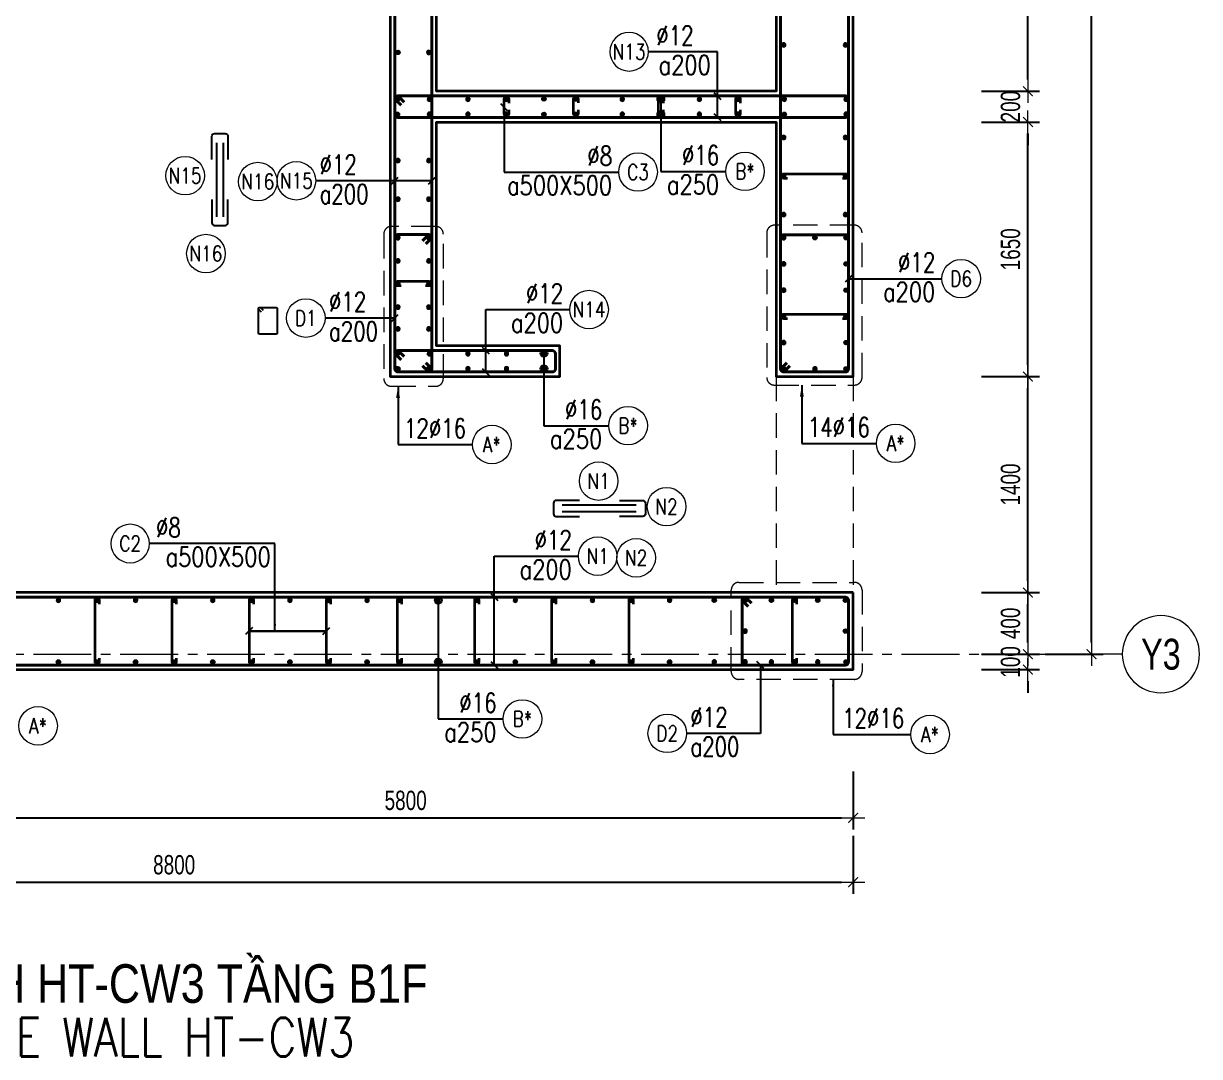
# Model space of a CAD drawing. Header units: millimetres. Extents: x 931337 to 1117500, y 19732 to 157199.
# Drawn here: x 954272 to 961892, y 92429 to 99125 of the extents above; entities that cross this region are included whole.
import ezdxf
from ezdxf.enums import TextEntityAlignment as Align

# ---------------------------------------------------------------- set-up
doc = ezdxf.new("R2010")
doc.units = ezdxf.units.MM
doc.header["$MEASUREMENT"] = 0
for name, pattern in [('HIDDEN', [9.525, 6.35, -3.175]), ('HIDDEN2', [4.7625, 3.175, -1.5875]), ('HT_Dim Grid$0$CENTER2', [1.125, 0.75, -0.125, 0.125, -0.125]), ('HT_Grid$0$CENTER2', [1.125, 0.75, -0.125, 0.125, -0.125])]:
    doc.linetypes.add(name, pattern=pattern)
doc.layers.get('0').update_dxf_attribs({"lineweight": 20})
doc.layers.get('Defpoints').update_dxf_attribs({"color": 151, "lineweight": 9})
doc.layers.add('Hidden', color=9, linetype='HIDDEN')
doc.layers.add('Ligature', color=1, linetype='Continuous')
for name, color, linetype, lineweight in [('HT_Dim Grid$0$NDC_S_AXIS', 5, 'HT_Dim Grid$0$CENTER2', 13), ('HT_Dim Grid$0$NDC_S_SYMBOL', 1, 'Continuous', 15), ('HT_Dim Grid$0$NDC_S_TEXT SYMBOL', 7, 'Continuous', 20), ('HT_Grid$0$NDC_S_AXIS', 5, 'HT_Grid$0$CENTER2', 13), ('KC-LEADER', 153, 'Continuous', 18), ('KC-THEP', 6, 'Continuous', 40), ('NDC_S_ANNO', 7, 'Continuous', 20), ('NDC_S_BEAM', 3, 'HIDDEN2', 20), ('NDC_S_DIM', 1, 'Continuous', 15), ('NDC_S_ENG TITLE', 3, 'Continuous', 20), ('NDC_S_HIDDEN', 8, 'HIDDEN2', 13), ('NDC_S_LEADER', 1, 'Continuous', 15), ('NDC_S_REBAR', 4, 'Continuous', 35), ('NDC_S_STIRRUP', 4, 'Continuous', 40), ('NDC_S_TEXT SYMBOL', 7, 'Continuous', 20), ('NDC_S_VN TEXT', 7, 'Continuous', 20), ('NDC_S_VN TITLE', 6, 'Continuous', 35), ('NDC_S_WALL', 6, 'Continuous', 35)]:
    doc.layers.add(name, color=color, linetype=linetype, lineweight=lineweight)
doc.styles.add('HT_Dim Grid$0$NDC_ANNO', font='', dxfattribs={"width": 0.8})
doc.styles.add('NDC_ANNO', font='', dxfattribs={"width": 0.8})
doc.styles.add('NDC_DIM', font='', dxfattribs={"width": 0.75})
doc.styles.add('NDC_EN TXT', font='romans.shx', dxfattribs={"width": 0.8})
doc.styles.add('NDC_VIE TXT', font='arial.ttf', dxfattribs={"width": 0.8})
doc.styles.get('HT_Dim Grid$0$NDC_ANNO').set_extended_font_data('Dotum')
doc.styles.get('NDC_ANNO').set_extended_font_data('Dotum')
doc.styles.get('NDC_DIM').set_extended_font_data('Dotum')
doc.dimstyles.new('NDC_dim_30', dxfattribs={"dimscale": 30, "dimtxt": 2.5, "dimasz": 1.5, "dimexe": 1.5, "dimexo": 2.5, "dimgap": 1, "dimtad": 1, "dimdec": 0, "dimzin": 0, "dimdsep": 46, "dimtxsty": 'NDC_DIM', "dimblk": 'DIMMARK', "dimcen": 0.09, "dimdle": 1.2, "dimclrd": 1, "dimclre": 1, "dimclrt": 3, "dimadec": 0, "dimazin": 0, "dimtfac": 1, "dimtdec": 0, "dimtix": 1, "dimtofl": 0, "dimtmove": 0, "dimatfit": 3, "dimfxl": 6, "dimfxlon": 1, "dimtolj": 1, "dimtzin": 0, "dimarcsym": 0})
doc.dimstyles.new('NDC_dim_50', dxfattribs={"dimscale": 50, "dimtxt": 2.5, "dimasz": 1.5, "dimexe": 1.5, "dimexo": 2.5, "dimgap": 1, "dimtad": 1, "dimdec": 0, "dimzin": 0, "dimdsep": 46, "dimtxsty": 'NDC_DIM', "dimblk": 'DIMMARK', "dimcen": 0.09, "dimdle": 1.2, "dimclrd": 1, "dimclre": 1, "dimclrt": 3, "dimadec": 0, "dimazin": 0, "dimtfac": 1, "dimtdec": 0, "dimtix": 1, "dimtofl": 0, "dimtmove": 0, "dimatfit": 3, "dimfxl": 6, "dimfxlon": 1, "dimtolj": 1, "dimtzin": 0, "dimarcsym": 0})

# ---------------------------------------------------------------- blocks, each defined once
blk = doc.blocks.new('Drawing name_symbol')
at = {"layer": 'NDC_S_ENG TITLE', "style": 'NDC_EN TXT', "width": 0.8}
blk.add_attdef('SECTDET1', text='', height=5, dxfattribs=at).set_placement((0, 1.01), align=Align.CENTER)
at = {"layer": 'NDC_S_TEXT SYMBOL', "lineweight": 25, "style": 'NDC_ANNO', "width": 0.8}
blk.add_attdef('SSCALE', text='', height=2.5, dxfattribs=at).set_placement((0, -4), align=Align.CENTER)
at = {"layer": 'NDC_S_VN TITLE', "style": 'NDC_VIE TXT', "width": 0.8}
blk.add_attdef('SECTDET2', text='', height=5, dxfattribs=at).set_placement((0, 7.97), align=Align.CENTER)
blk = doc.blocks.new('THEP')
at = {"layer": 'KC-LEADER', "color": 6}
blk.add_circle((0, 0), 14, dxfattribs=at)
at = {"layer": 'KC-THEP'}
for p, q in [((-14, 0), (14, 0)), ((9.9, 9.9), (-9.9, -9.9)), ((-9.9, 9.9), (9.9, -9.9)), ((0, 14), (0, -14))]:
    blk.add_line(p, q, dxfattribs=at)
blk = doc.blocks.new('DIMMARK')
at = {"layer": 'NDC_S_DIM', "color": 1}
blk.add_line((-1.5, 0), (1, 0), dxfattribs=at)
at = {"layer": 'NDC_S_DIM', "color": 2, "const_width": 0.1}
blk.add_lwpolyline([(-0.42, -0.42), (0.42, 0.42)], dxfattribs=at)
blk = doc.blocks.new('*U10')
blk.add_circle((2.5, 0), 2.5)
at = {"layer": 'NDC_S_VN TEXT', "color": 3, "style": 'NDC_EN TXT'}
for tag, width, p in [('DK2', 0.75, (-0.85, 0.85)), ('KC2', 0.8, (-0.85, -2.97))]:
    blk.add_attdef(tag, text='', height=2.5, dxfattribs=dict(at, width=width)).set_placement(p, align=Align.RIGHT)
at = {"layer": 'NDC_S_VN TEXT', "color": 7, "style": 'NDC_EN TXT', "width": 0.8}
blk.add_attdef('SH3', text='', height=2, dxfattribs=at).set_placement((2.5, 0), align=Align.MIDDLE)
blk = doc.blocks.new('*U9')
blk.add_circle((2.5, 0), 2.5)
at = {"layer": 'NDC_S_VN TEXT', "color": 3, "style": 'NDC_EN TXT', "width": 0.75}
blk.add_attdef('DK2', text='', height=2.5, dxfattribs=at).set_placement((-0.85, 0.85), align=Align.RIGHT)
at = {"layer": 'NDC_S_VN TEXT', "color": 7, "style": 'NDC_EN TXT', "width": 0.8}
blk.add_attdef('SH3', text='', height=2, dxfattribs=at).set_placement((2.5, 0), align=Align.MIDDLE)
blk = doc.blocks.new('*U11')
blk.add_circle((-2.5, 0), 2.5)
at = {"layer": 'NDC_S_VN TEXT', "color": 3, "style": 'NDC_EN TXT', "width": 0.75}
for tag, p in [('DK1', (0.5, 0.85)), ('KC1', (0.5, -2.97))]:
    blk.add_attdef(tag, p, '', height=2.5, dxfattribs=at)
at = {"layer": 'NDC_S_VN TEXT', "color": 7, "style": 'NDC_EN TXT', "width": 0.8}
blk.add_attdef('SH2', text='', height=2, dxfattribs=at).set_placement((-2.5, 0), align=Align.MIDDLE)
blk = doc.blocks.new('A$C7BC65A55')
at = {"layer": 'Ligature'}
for p, q in [((-15.2, 372, 0), (-15.2, 38.5, 0)), ((15.2, 372, 0), (15.2, 38.5, 0))]:
    blk.add_line(p, q, dxfattribs=at)
for points in [[(-36.2, 296.5), (-36.2, 400.9, -0.414214), (-24, 413.1), (24, 413.1, -0.414214), (36.2, 400.9), (36.2, 296.5)], [(-36.2, 116.5), (-36.2, 12.2, 0.414214), (-24, 0), (24, 0, 0.414214), (36.2, 12.2), (36.2, 116.5)]]:
    blk.add_lwpolyline(points, format="xyb", dxfattribs=at)
blk = doc.blocks.new('*D1162')
at = {"layer": 'Defpoints', "color": 0, "ltscale": 200, "transparency": 16777216}
for p in [(953848.2, 95857.7), (959648.2, 95857.7), (959648.2, 93975.5)]:
    blk.add_point(p, dxfattribs=at)
at = {"layer": 'NDC_S_DIM', "color": 1, "lineweight": -2, "ltscale": 200, "transparency": 16777216}
for p, q in [((953848.2, 94275.5), (953848.2, 93900.5)), ((959648.2, 94275.5), (959648.2, 93900.5)), ((953923.2, 93975.5), (959573.2, 93975.5))]:
    blk.add_line(p, q, dxfattribs=at)
at = {"layer": 'NDC_S_DIM', "color": 1, "lineweight": -2, "ltscale": 200, "transparency": 16777216, "xscale": 75, "yscale": 75, "zscale": 75, "rotation": 180}
blk.add_blockref('DIMMARK', (953848.2, 93975.5), dxfattribs=at)
at = {"layer": 'NDC_S_DIM', "color": 1, "lineweight": -2, "ltscale": 200, "transparency": 16777216, "xscale": 75, "yscale": 75, "zscale": 75}
blk.add_blockref('DIMMARK', (959648.2, 93975.5), dxfattribs=at)
at = {"layer": 'NDC_S_DIM', "color": 3, "ltscale": 200, "transparency": 16777216, "insert": (956748.2, 94088.1), "char_height": 125, "attachment_point": 5, "style": 'NDC_DIM'}
blk.add_mtext('\\A1;5800', dxfattribs=at)
blk = doc.blocks.new('*D1180')
at = {"layer": 'Defpoints', "color": 0, "ltscale": 200, "transparency": 16777216}
for p in [(959620.4, 95436.6), (960780.5, 95436.6), (959705.6, 95036.6)]:
    blk.add_point(p, dxfattribs=at)
at = {"layer": 'NDC_S_DIM', "color": 1, "lineweight": -2, "ltscale": 200, "transparency": 16777216}
for p, q in [((960480.5, 95436.6), (960855.5, 95436.6)), ((960780.5, 95111.6), (960780.5, 95361.6)), ((960480.5, 95036.6), (960855.5, 95036.6))]:
    blk.add_line(p, q, dxfattribs=at)
at = {"layer": 'NDC_S_DIM', "color": 1, "lineweight": -2, "ltscale": 200, "transparency": 16777216, "xscale": 75, "yscale": 75, "zscale": 75}
for p, rotation in [((960780.5, 95436.6), 90), ((960780.5, 95036.6), 270)]:
    blk.add_blockref('DIMMARK', p, dxfattribs=dict(at, rotation=rotation))
at = {"layer": 'NDC_S_DIM', "color": 3, "ltscale": 200, "transparency": 16777216, "insert": (960667.9, 95236.6), "char_height": 125, "attachment_point": 5, "rotation": 90, "style": 'NDC_DIM'}
blk.add_mtext('\\A1;400', dxfattribs=at)
blk = doc.blocks.new('*D1181')
at = {"layer": 'Defpoints', "color": 0, "ltscale": 200, "transparency": 16777216}
for p in [(959648.2, 96836.6), (960780.5, 96836.6), (959620.4, 95436.6)]:
    blk.add_point(p, dxfattribs=at)
at = {"layer": 'NDC_S_DIM', "color": 1, "lineweight": -2, "ltscale": 200, "transparency": 16777216}
for p, q in [((960480.5, 96836.6), (960855.5, 96836.6)), ((960780.5, 95511.6), (960780.5, 96761.6)), ((960480.5, 95436.6), (960855.5, 95436.6))]:
    blk.add_line(p, q, dxfattribs=at)
at = {"layer": 'NDC_S_DIM', "color": 1, "lineweight": -2, "ltscale": 200, "transparency": 16777216, "xscale": 75, "yscale": 75, "zscale": 75}
for p, rotation in [((960780.5, 96836.6), 90), ((960780.5, 95436.6), 270)]:
    blk.add_blockref('DIMMARK', p, dxfattribs=dict(at, rotation=rotation))
at = {"layer": 'NDC_S_DIM', "color": 3, "ltscale": 200, "transparency": 16777216, "insert": (960667.9, 96136.6), "char_height": 125, "attachment_point": 5, "rotation": 90, "style": 'NDC_DIM'}
blk.add_mtext('\\A1;1400', dxfattribs=at)
blk = doc.blocks.new('*D1182')
at = {"layer": 'Defpoints', "color": 0, "ltscale": 200, "transparency": 16777216}
for p in [(959148.2, 98486.6), (960780.5, 98486.6), (959648.2, 96836.6)]:
    blk.add_point(p, dxfattribs=at)
at = {"layer": 'NDC_S_DIM', "color": 1, "lineweight": -2, "ltscale": 200, "transparency": 16777216}
for p, q in [((960480.5, 98486.6), (960855.5, 98486.6)), ((960780.5, 96911.6), (960780.5, 98411.6)), ((960480.5, 96836.6), (960855.5, 96836.6))]:
    blk.add_line(p, q, dxfattribs=at)
at = {"layer": 'NDC_S_DIM', "color": 1, "lineweight": -2, "ltscale": 200, "transparency": 16777216, "xscale": 75, "yscale": 75, "zscale": 75}
for p, rotation in [((960780.5, 98486.6), 90), ((960780.5, 96836.6), 270)]:
    blk.add_blockref('DIMMARK', p, dxfattribs=dict(at, rotation=rotation))
at = {"layer": 'NDC_S_DIM', "color": 3, "ltscale": 200, "transparency": 16777216, "insert": (960667.9, 97661.6), "char_height": 125, "attachment_point": 5, "rotation": 90, "style": 'NDC_DIM'}
blk.add_mtext('\\A1;1650', dxfattribs=at)
blk = doc.blocks.new('*D1183')
at = {"layer": 'Defpoints', "color": 0, "ltscale": 200, "transparency": 16777216}
for p in [(959148.2, 98686.6), (960780.5, 98686.6), (959148.2, 98486.6)]:
    blk.add_point(p, dxfattribs=at)
at = {"layer": 'NDC_S_DIM', "color": 1, "lineweight": -2, "ltscale": 200, "transparency": 16777216}
for p, q in [((960780.5, 98761.6), (960780.5, 98836.6)), ((960480.5, 98686.6), (960855.5, 98686.6)), ((960480.5, 98486.6), (960855.5, 98486.6)), ((960780.5, 98411.6), (960780.5, 98336.6))]:
    blk.add_line(p, q, dxfattribs=at)
at = {"layer": 'NDC_S_DIM', "color": 1, "lineweight": -2, "ltscale": 200, "transparency": 16777216, "xscale": 75, "yscale": 75, "zscale": 75}
for p, rotation in [((960780.5, 98686.6), 270), ((960780.5, 98486.6), 90)]:
    blk.add_blockref('DIMMARK', p, dxfattribs=dict(at, rotation=rotation))
at = {"layer": 'NDC_S_DIM', "color": 3, "ltscale": 200, "transparency": 16777216, "insert": (960667.9, 98586.6), "char_height": 125, "attachment_point": 5, "rotation": 90, "style": 'NDC_DIM'}
blk.add_mtext('\\A1;200', dxfattribs=at)
blk = doc.blocks.new('*D1184')
at = {"layer": 'Defpoints', "color": 0, "ltscale": 200, "transparency": 16777216}
for p in [(959148.2, 103636.6), (960780.5, 103636.6), (959148.2, 98686.6)]:
    blk.add_point(p, dxfattribs=at)
at = {"layer": 'NDC_S_DIM', "color": 1, "lineweight": -2, "ltscale": 200, "transparency": 16777216}
for p, q in [((960480.5, 103636.6), (960855.5, 103636.6)), ((960780.5, 98761.6), (960780.5, 103561.6)), ((960480.5, 98686.6), (960855.5, 98686.6))]:
    blk.add_line(p, q, dxfattribs=at)
at = {"layer": 'NDC_S_DIM', "color": 1, "lineweight": -2, "ltscale": 200, "transparency": 16777216, "xscale": 75, "yscale": 75, "zscale": 75}
for p, rotation in [((960780.5, 103636.6), 90), ((960780.5, 98686.6), 270)]:
    blk.add_blockref('DIMMARK', p, dxfattribs=dict(at, rotation=rotation))
at = {"layer": 'NDC_S_DIM', "color": 3, "ltscale": 200, "transparency": 16777216, "insert": (960667.9, 101161.6), "char_height": 125, "attachment_point": 5, "rotation": 90, "style": 'NDC_DIM'}
blk.add_mtext('\\A1;4950', dxfattribs=at)
blk = doc.blocks.new('*D1186')
at = {"layer": 'Defpoints', "color": 0, "ltscale": 200, "transparency": 16777216}
for p in [(960441.6, 104036.6), (961192.2, 104036.6), (960441.6, 95036.6)]:
    blk.add_point(p, dxfattribs=at)
at = {"layer": 'NDC_S_DIM', "color": 1, "lineweight": -2, "ltscale": 200, "transparency": 16777216}
for p, q in [((960892.2, 104036.6), (961267.2, 104036.6)), ((961192.2, 95111.6), (961192.2, 103961.6)), ((960892.2, 95036.6), (961267.2, 95036.6))]:
    blk.add_line(p, q, dxfattribs=at)
at = {"layer": 'NDC_S_DIM', "color": 1, "lineweight": -2, "ltscale": 200, "transparency": 16777216, "xscale": 75, "yscale": 75, "zscale": 75}
for p, rotation in [((961192.2, 104036.6), 90), ((961192.2, 95036.6), 270)]:
    blk.add_blockref('DIMMARK', p, dxfattribs=dict(at, rotation=rotation))
at = {"layer": 'NDC_S_DIM', "color": 3, "ltscale": 200, "transparency": 16777216, "insert": (961079.6, 99536.6), "char_height": 125, "attachment_point": 5, "rotation": 90, "style": 'NDC_DIM'}
blk.add_mtext('\\A1;9000', dxfattribs=at)
blk = doc.blocks.new('*U93')
at = {"layer": 'HT_Dim Grid$0$NDC_S_SYMBOL'}
blk.add_line((5, 0), (9, 0), dxfattribs=at)
blk.add_circle((0, 0), 5, dxfattribs=at)
at = {"layer": 'HT_Dim Grid$0$NDC_S_TEXT SYMBOL', "color": 7, "style": 'HT_Dim Grid$0$NDC_ANNO', "width": 0.8}
blk.add_attdef('GRID', text='', height=4, rotation=270, dxfattribs=at).set_placement((0, 0), align=Align.MIDDLE)
blk = doc.blocks.new('*D1188')
at = {"layer": 'Defpoints', "color": 0, "ltscale": 200, "transparency": 16777216}
for p in [(959705.6, 95036.6), (959648.2, 94936.6), (960780.5, 94936.6)]:
    blk.add_point(p, dxfattribs=at)
at = {"layer": 'NDC_S_DIM', "color": 1, "lineweight": -2, "ltscale": 200, "transparency": 16777216}
for p, q in [((960780.5, 95111.6), (960780.5, 95186.6)), ((960480.5, 95036.6), (960855.5, 95036.6)), ((960480.5, 94936.6), (960855.5, 94936.6)), ((960780.5, 94861.6), (960780.5, 94786.6))]:
    blk.add_line(p, q, dxfattribs=at)
at = {"layer": 'NDC_S_DIM', "color": 1, "lineweight": -2, "ltscale": 200, "transparency": 16777216, "xscale": 75, "yscale": 75, "zscale": 75}
for p, rotation in [((960780.5, 95036.6), 270), ((960780.5, 94936.6), 90)]:
    blk.add_blockref('DIMMARK', p, dxfattribs=dict(at, rotation=rotation))
at = {"layer": 'NDC_S_DIM', "color": 3, "ltscale": 200, "transparency": 16777216, "insert": (960667.9, 94986.6), "char_height": 125, "attachment_point": 5, "rotation": 90, "style": 'NDC_DIM'}
blk.add_mtext('\\A1;100', dxfattribs=at)
blk = doc.blocks.new('*D1195')
at = {"layer": 'Defpoints', "color": 0, "ltscale": 200, "transparency": 16777216}
for p in [(959648.2, 95315.4), (950848.2, 94815.9), (959648.2, 93558.3)]:
    blk.add_point(p, dxfattribs=at)
at = {"layer": 'NDC_S_DIM', "color": 1, "lineweight": -2, "ltscale": 200, "transparency": 16777216}
for p, q in [((950848.2, 93858.3), (950848.2, 93483.3)), ((959648.2, 93858.3), (959648.2, 93483.3)), ((950923.2, 93558.3), (959573.2, 93558.3))]:
    blk.add_line(p, q, dxfattribs=at)
at = {"layer": 'NDC_S_DIM', "color": 1, "lineweight": -2, "ltscale": 200, "transparency": 16777216, "xscale": 75, "yscale": 75, "zscale": 75, "rotation": 180}
blk.add_blockref('DIMMARK', (950848.2, 93558.3), dxfattribs=at)
at = {"layer": 'NDC_S_DIM', "color": 1, "lineweight": -2, "ltscale": 200, "transparency": 16777216, "xscale": 75, "yscale": 75, "zscale": 75}
blk.add_blockref('DIMMARK', (959648.2, 93558.3), dxfattribs=at)
at = {"layer": 'NDC_S_DIM', "color": 3, "ltscale": 200, "transparency": 16777216, "insert": (955248.2, 93670.9), "char_height": 125, "attachment_point": 5, "style": 'NDC_DIM'}
blk.add_mtext('\\A1;8800', dxfattribs=at)

msp = doc.modelspace()

# ---------------------------------------------------------------- linework, layer by layer
for centre in [(955319.442, 98138.88), (955790.411, 98100.72), (955453.89, 97633.878), (957998.839, 96158.774), (958438.94, 95993.017), (958242.111, 95661.503)]:
    msp.add_circle(centre, 125)
at = {"layer": 'HT_Grid$0$NDC_S_AXIS', "ltscale": 500}
msp.add_line((945898.793, 95036.563), (961192.168, 95036.563), dxfattribs=at)
at = {"layer": 'Ligature'}
msp.add_lwpolyline([(955813.655, 97254.886), (955797.689, 97270.852, -0.66817864), (955803.463, 97284.79), (955908.091, 97284.79, -0.41421356), (955916.256, 97276.625), (955916.256, 97119.518, -0.41421356), (955908.091, 97111.353), (955803.462, 97111.353, -0.41421356), (955795.298, 97119.518), (955795.298, 97276.625, -0.66817864), (955809.236, 97282.399), (955825.202, 97266.433)], format="xyb", dxfattribs=at)
at = {"layer": 'NDC_S_BEAM', "ltscale": 50}
for p, q in [((959148.169, 96836.563), (959148.169, 95436.563)), ((959648.169, 96836.563), (959648.169, 95436.563))]:
    msp.add_line(p, q, dxfattribs=at)
at = {"layer": 'NDC_S_HIDDEN', "ltscale": 50}
for points in [[(956656.284, 96773.476), (956942.353, 96773.476, 0.41421356), (956992.353, 96823.476), (956992.353, 97759.952, 0.41421356), (956942.353, 97809.952), (956656.284, 97809.952, 0.41421356), (956606.284, 97759.952), (956606.284, 96823.476, 0.41421356)], [(959655.57, 97817.836), (959138.23, 97817.836, 0.41421356), (959088.23, 97767.836), (959088.23, 96831.361, 0.41421356), (959138.23, 96781.361), (959655.57, 96781.361, 0.41421356), (959705.57, 96831.361), (959705.57, 97767.836, 0.41421356)], [(959655.57, 94873.476), (958907.88, 94873.476, -0.41421356), (958857.88, 94923.476), (958857.88, 95452.281, -0.41421356), (958907.88, 95502.281), (959655.57, 95502.281, -0.41421356), (959705.57, 95452.281), (959705.57, 94923.476, -0.41421356)]]:
    msp.add_lwpolyline(points, format="xyb", close=True, dxfattribs=at)
at = {"layer": 'NDC_S_REBAR'}
for points in [[(957416.681, 98565.308), (957416.681, 98540.308, -1), (957386.681, 98540.308), (957386.681, 98634.715, -1), (957416.681, 98634.715), (957416.681, 98609.715)], [(957866.091, 98566.715), (957866.091, 98541.715, -1), (957836.091, 98541.715), (957836.091, 98636.122, -1), (957866.091, 98636.122), (957866.091, 98611.122)], [(958416.681, 98565.308), (958416.681, 98540.308, -1), (958386.681, 98540.308), (958386.681, 98634.715, -1), (958416.681, 98634.715), (958416.681, 98609.715)], [(958916.681, 98565.308), (958916.681, 98540.308, -1), (958886.681, 98540.308), (958886.681, 98634.715, -1), (958916.681, 98634.715), (958916.681, 98609.715)], [(959223.169, 98121.563), (959198.169, 98121.563, -1), (959198.169, 98151.563), (959603.637, 98151.563, -1), (959603.637, 98121.563), (959578.637, 98121.563)], [(956719.706, 97424.664), (956694.706, 97424.664, -1), (956694.706, 97454.664), (956901.73, 97454.664, -1), (956901.73, 97424.664), (956876.73, 97424.664)], [(959223.169, 97211.563), (959198.169, 97211.563, -1), (959198.169, 97241.563), (959603.637, 97241.563, -1), (959603.637, 97211.563), (959578.637, 97211.563)], [(954763.279, 95361.563), (954763.279, 95386.563, 1), (954733.279, 95386.563), (954733.279, 94986.563, 1), (954763.279, 94986.563), (954763.279, 95011.563)], [(955263.279, 95361.563), (955263.279, 95386.563, 1), (955233.279, 95386.563), (955233.279, 94986.563, 1), (955263.279, 94986.563), (955263.279, 95011.563)], [(955763.279, 95361.563), (955763.279, 95386.563, 1), (955733.279, 95386.563), (955733.279, 94986.563, 1), (955763.279, 94986.563), (955763.279, 95011.563)], [(956263.279, 95361.563), (956263.279, 95386.563, 1), (956233.279, 95386.563), (956233.279, 94986.563, 1), (956263.279, 94986.563), (956263.279, 95011.563)], [(956723.832, 95361.563), (956723.832, 95386.563, 1), (956693.832, 95386.563), (956693.832, 94986.563, 1), (956723.832, 94986.563), (956723.832, 95011.563)], [(957223.832, 95361.563), (957223.832, 95386.563, 1), (957193.832, 95386.563), (957193.832, 94986.563, 1), (957223.832, 94986.563), (957223.832, 95011.563)], [(957723.832, 95361.563), (957723.832, 95386.563, 1), (957693.832, 95386.563), (957693.832, 94986.563, 1), (957723.832, 94986.563), (957723.832, 95011.563)], [(958223.832, 95361.563), (958223.832, 95386.563, 1), (958193.832, 95386.563), (958193.832, 94986.563, 1), (958223.832, 94986.563), (958223.832, 95011.563)], [(959283.43, 95361.563), (959283.43, 95386.563, 1), (959253.43, 95386.563), (959253.43, 94986.563, 1), (959283.43, 94986.563), (959283.43, 95011.563)]]:
    msp.add_lwpolyline(points, format="xyb", dxfattribs=at)
at = {"layer": 'NDC_S_STIRRUP'}
for points in [[(956878.169, 96926.563), (956918.169, 96886.563, -0.41421356), (956898.169, 96866.563), (956698.169, 96866.563, -0.41421356), (956678.169, 96886.563), (956678.169, 104086.563, -0.41421356), (956698.169, 104106.563), (956898.169, 104106.563, -0.41421356), (956918.169, 104086.563), (956918.169, 96886.563, -0.41421356), (956898.169, 96866.563), (956858.169, 96906.563)], [(959218.169, 104046.563), (959178.169, 104086.563, -0.41421356), (959198.169, 104106.563), (959598.169, 104106.563, -0.41421356), (959618.169, 104086.563), (959618.169, 96886.563, -0.41421356), (959598.169, 96866.563), (959198.169, 96866.563, -0.41421356), (959178.169, 96886.563), (959178.169, 104086.563, -0.41421356), (959198.169, 104106.563), (959238.169, 104066.563)], [(956718.169, 98595.647), (956678.169, 98635.647, -0.41421356), (956698.169, 98655.647), (959598.169, 98655.647, -0.41421356), (959618.169, 98635.647), (959618.169, 98536.563, -0.41421356), (959598.169, 98516.563), (956698.169, 98516.563, -0.41421356), (956678.169, 98536.563), (956678.169, 98635.647, -0.41421356), (956698.169, 98655.647), (956738.169, 98615.647)], [(956878.279, 97696.563), (956918.279, 97736.563, 0.41421356), (956898.279, 97756.563), (956698.279, 97756.563, 0.41421356), (956678.279, 97736.563), (956678.169, 96886.563, 0.41421356), (956698.169, 96866.563), (956898.169, 96866.563, 0.41421356), (956918.169, 96886.563), (956918.279, 97736.563, 0.41421356), (956898.279, 97756.563), (956858.279, 97716.563)], [(959218.169, 96926.563), (959178.169, 96886.563, 0.41421356), (959198.169, 96866.563), (959598.169, 96866.563, 0.41421356), (959618.169, 96886.563), (959618.169, 97736.38, 0.41421356), (959598.169, 97756.38), (959198.169, 97756.38, 0.41421356), (959178.169, 97736.38), (959178.169, 96886.563, 0.41421356), (959198.169, 96866.563), (959238.169, 96906.563)], [(956718.169, 96945.647), (956678.169, 96985.647, -0.41421356), (956698.169, 97005.647), (957698.169, 97005.647, -0.41421356), (957718.169, 96985.647), (957718.169, 96886.563, -0.41421356), (957698.169, 96866.563), (956698.169, 96866.563, -0.41421356), (956678.169, 96886.563), (956678.169, 96985.647, -0.41421356), (956698.169, 97005.647), (956738.169, 96965.647)], [(953468.169, 95366.563), (953428.169, 95406.563, 0.41421356), (953408.169, 95386.563), (953408.169, 94986.563, 0.41421356), (953428.169, 94966.563), (959598.169, 94966.563, 0.41421356), (959618.169, 94986.563), (959618.169, 95386.563, 0.41421356), (959598.169, 95406.563), (953428.169, 95406.563, 0.41421356), (953408.169, 95386.563), (953448.169, 95346.563)], [(958988.169, 95366.563), (958948.169, 95406.563, 0.41421356), (958928.169, 95386.563), (958928.169, 94986.563, 0.41421356), (958948.169, 94966.563), (959598.169, 94966.563, 0.41421356), (959618.169, 94986.563), (959618.169, 95386.563, 0.41421356), (959598.169, 95406.563), (958948.169, 95406.563, 0.41421356), (958928.169, 95386.563), (958968.169, 95346.563)]]:
    msp.add_lwpolyline(points, format="xyb", dxfattribs=at)
at = {"layer": 'NDC_S_WALL'}
for points in [[(953848.169, 101286.563), (956648.169, 101286.563), (956648.169, 96836.563), (957748.169, 96836.563), (957748.169, 97036.563), (956948.169, 97036.563), (956948.169, 98486.563), (959148.169, 98486.563), (959148.169, 96836.563), (959648.169, 96836.563), (959648.169, 104136.563), (958448.169, 104136.563), (958448.169, 103636.563), (959148.169, 103636.563), (959148.169, 98686.563), (956948.169, 98686.563), (956948.169, 103636.563), (957648.169, 103636.563), (957648.169, 104136.563), (956153.169, 104136.563), (956153.169, 103636.563), (956648.169, 103636.563), (956648.169, 101586.563), (953848.169, 101586.563)], [(953378.169, 94936.563), (959648.169, 94936.563), (959648.169, 95436.563)], [(959648.169, 95436.563), (953848.169, 95436.563)]]:
    msp.add_lwpolyline(points, dxfattribs=at)

# ---------------------------------------------------------------- block references
at = {"layer": 'Hidden', "xscale": 1.44, "yscale": 1.44, "zscale": 1.44}
msp.add_blockref('A$C7BC65A55', (955544.522, 97816.6, 0.03), dxfattribs=at)
at = {"layer": 'Hidden', "xscale": 1.44, "yscale": 1.44, "zscale": 1.44, "rotation": 270}
msp.add_blockref('A$C7BC65A55', (957706.728, 95981.248, 0.03), dxfattribs=at)
at = {"layer": 'HT_Dim Grid$0$NDC_S_AXIS'}
ref = msp.add_blockref('*U93', (961642.168, 95036.563), dxfattribs=dict(at, xscale=-50, yscale=50, zscale=50))
ref.add_attrib('GRID', 'Y3', dxfattribs={"layer": 'HT_Dim Grid$0$NDC_S_TEXT SYMBOL', "color": 7, "height": 200, "style": 'HT_Dim Grid$0$NDC_ANNO', "width": 0.8}).set_placement((961642.168, 95036.563), align=Align.MIDDLE)
at = {"layer": 'KC-THEP', "xscale": -1}
for p, rotation in [((959198.169, 98986.563), 170.331435563619), ((959598.169, 98986.563), 170.331435563619), ((956898.169, 98938.11), 350.3314355636191), ((956901.681, 98634.715), 170.331435563619), ((957151.681, 98634.715), 170.331435563619), ((957401.681, 98634.715), 170.331435563619), ((957851.091, 98636.122), 170.331435563619), ((958151.681, 98634.715), 170.331435563619), ((958401.681, 98634.715), 170.331435563619), ((958651.681, 98634.715), 170.331435563619), ((958901.681, 98634.715), 170.331435563619), ((959201.681, 98634.715), 170.331435563619), ((959601.681, 98634.715), 170.331435563619), ((956901.681, 98537.215), 170.331435563619), ((957151.681, 98537.215), 170.331435563619), ((957401.681, 98537.215), 170.331435563619), ((957851.091, 98536.563), 170.331435563619), ((958151.681, 98537.215), 170.331435563619), ((958401.681, 98537.215), 170.331435563619), ((958651.681, 98537.215), 170.331435563619), ((958901.681, 98537.215), 170.331435563619), ((959601.681, 98537.215), 170.331435563619), ((959198.169, 98386.563), 170.331435563619), ((959598.169, 98386.563), 170.331435563619), ((956698.169, 98236.563), 350.3314355640657), ((956898.169, 98236.563), 350.3314355640657), ((959198.169, 98136.563), 170.331435563619), ((959598.169, 98136.563), 170.331435563619), ((956698.169, 97986.563), 350.3314355640657), ((956898.169, 97986.563), 350.3314355640657), ((959198.169, 97886.563), 170.331435563619), ((959598.169, 97886.563), 170.331435563619), ((956698.169, 97736.563), 350.3314355640657), ((956898.169, 97736.563), 350.3314355640657), ((959198.169, 97736.563), 170.331435563619), ((956698.169, 97586.563), 350.3314355640657), ((956898.169, 97586.563), 350.3314355640657), ((959198.169, 97566.563), 170.331435563619), ((956698.169, 97436.563), 350.3314355640657), ((956898.169, 97436.563), 350.3314355640657), ((959198.169, 97396.563), 170.331435563619), ((956698.169, 97286.563), 350.3314355640657), ((956698.169, 97286.563), 350.3314355640657), ((956698.279, 97286.563), 350.3314355636191), ((956898.169, 97286.563), 350.3314355640657), ((956898.169, 97286.563), 350.3314355640657), ((959198.169, 97226.563), 170.331435563619), ((956698.169, 97145.803), 350.3314355640657), ((956698.169, 97145.803), 350.3314355640657), ((956698.279, 97145.803), 350.3314355636191), ((956898.169, 97145.803), 350.3314355640657), ((956898.169, 97145.803), 350.3314355640657), ((959198.169, 97056.563), 170.331435563619), ((956901.681, 96984.715), 170.331435563619), ((957151.681, 96984.715), 170.331435563619), ((957401.681, 96984.715), 170.331435563619), ((956694.656, 96886.563), 350.3314355640657), ((956694.656, 96886.563), 350.3314355640657), ((957151.681, 96887.215), 170.331435563619), ((957401.681, 96887.215), 170.331435563619), ((959198.169, 96886.563), 170.331435563619), ((959399.925, 96886.563), 170.331435563619), ((954498.279, 95386.563), 350.3314355636191), ((954748.279, 95386.563), 350.3314355636191), ((954998.279, 95386.563), 350.3314355636191), ((955248.279, 95386.563), 350.3314355636191), ((955498.279, 95386.563), 350.3314355636191), ((955748.279, 95386.563), 350.3314355636191), ((955998.279, 95386.563), 350.3314355636191), ((956248.279, 95386.563), 350.3314355636191), ((956498.279, 95386.563), 350.3314355636191), ((956708.832, 95386.563), 350.3314355636191), ((956958.832, 95386.563), 350.3314355636191), ((957208.832, 95386.563), 350.3314355636191), ((957458.832, 95386.563), 350.3314355636191), ((957708.832, 95386.563), 350.3314355636191), ((957958.832, 95386.563), 350.3314355636191), ((958208.832, 95386.563), 350.3314355636191), ((958458.832, 95386.563), 350.3314355636191), ((958948.169, 95186.563), 350.3314355636191), ((958748.169, 94986.563), 170.331435563619), ((958948.169, 94986.563), 170.331435563619), ((959118.43, 94986.563), 170.331435563619), ((959268.43, 94986.563), 170.331435563619), ((959418.43, 94986.563), 170.331435563619)]:
    msp.add_blockref('THEP', p, dxfattribs=dict(at, rotation=rotation))
at = {"layer": 'KC-THEP'}
for p, rotation in [((956698.197, 98937.809), 189.6685644363809), ((956694.656, 98634.715), 189.6685644363809), ((957644.067, 98636.122), 189.6685644363809), ((956694.656, 98537.215), 189.6685644363809), ((957644.067, 98536.563), 189.6685644363809), ((959201.681, 98537.496), 9.668564436380946), ((959399.925, 97736.38), 9.668564436380946), ((959601.681, 97736.563), 9.668564436380946), ((959601.681, 97566.563), 9.668564436380946), ((959601.681, 97396.563), 9.668564436380946), ((959601.681, 97226.563), 9.668564436380946), ((959601.681, 97056.563), 9.668564436380946), ((956694.656, 96984.715), 189.6685644363809), ((957644.067, 96986.122), 189.6685644363809), ((956698.279, 96886.563), 189.6685644363809), ((956898.169, 96886.563), 189.6685644368275), ((956898.169, 96886.563), 189.6685644368275), ((957644.067, 96886.563), 189.6685644363809), ((959601.681, 96886.563), 9.668564436380946), ((958748.169, 95386.563), 9.668564436380946), ((958948.169, 95386.563), 9.66856443638095), ((959118.43, 95386.563), 9.66856443638095), ((959268.43, 95386.563), 9.66856443638095), ((959418.43, 95386.563), 9.66856443638095), ((959598.169, 95386.563), 9.66856443638095), ((959598.169, 95186.563), 9.66856443638095), ((954498.279, 94986.563), 189.6685644363809), ((954748.279, 94986.563), 189.6685644363809), ((954998.279, 94986.563), 189.6685644363809), ((955248.279, 94986.563), 189.6685644363809), ((955498.279, 94986.563), 189.6685644363809), ((955748.279, 94986.563), 189.6685644363809), ((955998.279, 94986.563), 189.6685644363809), ((956248.279, 94986.563), 189.6685644363809), ((956498.279, 94986.563), 189.6685644363809), ((956708.832, 94986.563), 189.6685644363809), ((956958.832, 94986.563), 189.6685644363809), ((957208.832, 94986.563), 189.6685644363809), ((957458.832, 94986.563), 189.6685644363809), ((957708.832, 94986.563), 189.6685644363809), ((957958.832, 94986.563), 189.6685644363809), ((958208.832, 94986.563), 189.6685644363809), ((958458.832, 94986.563), 189.6685644363809), ((959601.681, 94986.563), 9.66856443638095)]:
    msp.add_blockref('THEP', p, dxfattribs=dict(at, rotation=rotation))
at = {"layer": 'NDC_S_ANNO'}
ref = msp.add_blockref('Drawing name_symbol', (954312.881, 92377.953), dxfattribs=dict(at, xscale=50, yscale=50, zscale=50))
ref.add_attrib('SECTDET1', 'DETAIL OF CORE WALL HT-CW3', dxfattribs={"layer": 'NDC_S_ENG TITLE', "height": 250, "style": 'NDC_EN TXT', "width": 0.8}).set_placement((954312.881, 92428.516), align=Align.CENTER)
ref.add_attrib('SECTDET2', 'CHI TIẾT LÕI VÁCH HT-CW3 TẦNG B1F', dxfattribs={"layer": 'NDC_S_VN TITLE', "height": 250, "style": 'NDC_VIE TXT', "width": 0.8}).set_placement((954312.881, 92776.485), align=Align.CENTER)
at = {"layer": 'NDC_S_VN TEXT'}
ref = msp.add_blockref('*U10', (958321.19, 98942.495), dxfattribs=dict(at, xscale=-50, yscale=50, zscale=50))
ref.add_attrib('SH3', 'N13', dxfattribs={"color": 7, "height": 100, "style": 'NDC_EN TXT', "width": 0.8}).set_placement((958196.19, 98942.495), align=Align.MIDDLE)
ref.add_attrib('DK2', '%%C12', dxfattribs={"color": 3, "height": 125, "style": 'NDC_EN TXT', "width": 0.75}).set_placement((958613.69, 98984.771), align=Align.RIGHT)
ref.add_attrib('KC2', 'a200', dxfattribs={"color": 3, "height": 125, "style": 'NDC_EN TXT', "width": 0.8}).set_placement((958725.595, 98793.868), align=Align.RIGHT)
at = {"layer": 'NDC_S_VN TEXT', "xscale": 50, "yscale": 50, "zscale": 50}
for name, p, values in [('*U10', (958129.072, 98162.495), {'SH3': 'C3', 'DK2': '%%c8', 'KC2': 'a500X500'}), ('*U10', (958822.255, 98166.893), {'SH3': 'B*', 'DK2': '%%C16', 'KC2': 'a250'}), ('*U11', (956165.354, 98105.889), {'SH2': 'N15', 'DK1': '%%C12', 'KC1': 'a200'}), ('*U10', (960222.725, 97471.274), {'SH3': 'D6', 'DK2': '%%C12', 'KC2': 'a200'}), ('*U10', (957811.562, 97270.925), {'SH3': 'N14', 'DK2': '%%C12', 'KC2': 'a200'}), ('*U11', (956226.579, 97215.887), {'SH2': 'D1', 'DK1': '%%C12', 'KC1': 'a200'}), ('*U10', (958064.631, 96518.242), {'SH3': 'B*', 'DK2': '%%C16', 'KC2': 'a250'}), ('*U9', (957181.953, 96395.767), {'SH3': 'A*', 'DK2': '12%%C16'}), ('*U9', (959798.656, 96403.651), {'SH3': 'A*', 'DK2': '14%%C16'}), ('*U10', (957867.388, 95671.841), {'SH3': 'N1', 'DK2': '%%C12', 'KC2': 'a200'}), ('*U9', (954241.196, 94571.936), {'SH3': 'A*', 'DK2': '12%%C16'}), ('*U10', (957379.913, 94616.851), {'SH3': 'B*', 'DK2': '%%C16', 'KC2': 'a250'}), ('*U11', (958568.339, 94523.353), {'SH2': 'D2', 'DK1': '%%C12', 'KC1': 'a200'}), ('*U9', (960021.385, 94516.258), {'SH3': 'A*', 'DK2': '12%%C16'})]:
    msp.add_blockref(name, p, dxfattribs=at).add_auto_attribs(values)
at = {"layer": 'NDC_S_VN TEXT'}
ref = msp.add_blockref('*U10', (955088.255, 95753.906), dxfattribs=dict(at, xscale=-50, yscale=50, zscale=50))
ref.add_attrib('SH3', 'C2', dxfattribs={"color": 7, "height": 100, "style": 'NDC_EN TXT', "width": 0.8}).set_placement((954963.255, 95753.906), align=Align.MIDDLE)
ref.add_attrib('DK2', '%%c8', dxfattribs={"color": 3, "height": 125, "style": 'NDC_EN TXT', "width": 0.75}).set_placement((955291.469, 95796.181), align=Align.RIGHT)
ref.add_attrib('KC2', 'a500X500', dxfattribs={"color": 3, "height": 125, "style": 'NDC_EN TXT', "width": 0.8}).set_placement((955873.612, 95605.278), align=Align.RIGHT)

# ---------------------------------------------------------------- texts
at = {"layer": 'NDC_S_VN TEXT', "color": 7, "style": 'NDC_EN TXT', "width": 0.8}
for tag, p in [('N15', (955319.442, 98138.88)), ('N16', (955790.411, 98100.72)), ('N16', (955453.89, 97633.878)), ('N1', (957998.839, 96158.774)), ('N2', (958438.94, 95993.017)), ('N2', (958242.111, 95661.503))]:
    msp.add_attdef(tag, text='3', height=100, dxfattribs=at).set_placement(p, align=Align.MIDDLE)

# ---------------------------------------------------------------- dimensions: what is measured, and where the dimension line sits
at = {"layer": 'NDC_S_DIM', "ltscale": 200}
for base, p1, p2, picture, middle in [((961192.168, 104036.563), (960441.626, 95036.563), (960441.626, 104036.563), '*D1186', (961079.583, 99536.563)), ((960780.513, 95436.563), (959705.57, 95036.563), (959620.383, 95436.563), '*D1180', (960667.929, 95236.563))]:
    dim = msp.add_linear_dim(base=base, p1=p1, p2=p2, angle=90, dimstyle='NDC_dim_50', dxfattribs=at)
    dim.commit()
    dim.dimension.update_dxf_attribs({"geometry": picture, "text_midpoint": middle})
for base, p1, p2, picture, middle in [((960780.513, 103636.563), (959148.169, 98686.563), (959148.169, 103636.563), '*D1184', (960667.929, 101161.563)), ((960780.513, 98686.563), (959148.169, 98486.563), (959148.169, 98686.563), '*D1183', (960667.929, 98586.563)), ((960780.513, 98486.563), (959648.169, 96836.563), (959148.169, 98486.563), '*D1182', (960667.929, 97661.563)), ((960780.513, 96836.563), (959620.383, 95436.563), (959648.169, 96836.563), '*D1181', (960667.929, 96136.563)), ((960780.513, 94936.563), (959705.57, 95036.563), (959648.169, 94936.563), '*D1188', (960667.929, 94986.563))]:
    dim = msp.add_linear_dim(base=base, p1=p1, p2=p2, angle=90, dimstyle='NDC_dim_50', override={"dimtmove": 1}, dxfattribs=at)
    dim.commit()
    dim.dimension.update_dxf_attribs({"geometry": picture, "text_midpoint": middle})
for base, p1, p2, picture, middle in [((959648.169, 93975.473), (953848.169, 95857.697), (959648.169, 95857.697), '*D1162', (956748.169, 94088.058)), ((959648.169, 93558.328), (950848.169, 94815.902), (959648.169, 95315.378), '*D1195', (955248.169, 93670.912))]:
    dim = msp.add_linear_dim(base=base, p1=p1, p2=p2, dimstyle='NDC_dim_50', override={"dimtmove": 1}, dxfattribs=at)
    dim.commit()
    dim.dimension.update_dxf_attribs({"geometry": picture, "text_midpoint": middle})

# ---------------------------------------------------------------- leaders
at = {"layer": 'NDC_S_LEADER'}
for points, dimstyle, override in [([(958768.626, 98520.001), (958768.626, 98942.314), (958321.19, 98942.314)], 'NDC_dim_30', {"dimgap": 1, "dimtad": 0, "dimldrblk": 'Oblique'}), ([(958768.626, 98655.647), (958768.626, 98942.314), (958321.19, 98942.314)], 'NDC_dim_30', {"dimtad": 0, "dimldrblk": 'Oblique'}), ([(958401.691, 98635.046), (958401.643, 98166.712), (958822.255, 98166.712)], 'NDC_dim_30', {"dimgap": 1, "dimtad": 0, "dimldrblk": 'Origin'}), ([(957386.681, 98581.617), (957386.681, 98162.495), (958129.072, 98162.495)], 'NDC_dim_30', {"dimtad": 0, "dimldrblk": 'Oblique'}), ([(958401.643, 98536.605), (958401.643, 98166.712), (958822.255, 98166.712)], 'NDC_dim_30', {"dimgap": 1, "dimtad": 0, "dimldrblk": 'Origin'}), ([(956918.169, 98105.708), (956165.354, 98105.708)], 'NDC_dim_30', {"dimtad": 0, "dimldrblk": 'Oblique'}), ([(956678.169, 98105.708), (956165.354, 98105.708)], 'NDC_dim_30', {"dimtad": 0, "dimldrblk": 'Oblique'}), ([(959618.169, 97471.092), (960222.725, 97471.092)], 'NDC_dim_30', {"dimtad": 0, "dimldrblk": 'Oblique'}), ([(956678.169, 97215.887), (956226.579, 97215.887)], 'NDC_dim_30', {"dimtad": 0, "dimldrblk": 'Oblique'}), ([(957266.823, 96866.563), (957266.823, 97270.744), (957811.562, 97270.744)], 'NDC_dim_30', {"dimtad": 0, "dimldrblk": 'Oblique'}), ([(957266.823, 97005.647), (957266.823, 97270.744), (957811.562, 97270.744)], 'NDC_dim_30', {"dimtad": 0, "dimldrblk": 'Oblique'}), ([(957644.067, 96986.395), (957644.02, 96518.061), (958064.631, 96518.061)], 'NDC_dim_30', {"dimgap": 1, "dimtad": 0, "dimldrblk": 'Origin'}), ([(957644.02, 96887.955), (957644.02, 96518.061), (958064.631, 96518.061)], 'NDC_dim_30', {"dimgap": 1, "dimtad": 0, "dimldrblk": 'Origin'}), ([(959315.476, 96781.361), (959315.476, 96403.651), (959798.656, 96403.651)], 'NDC_dim_50', {"dimtad": 0}), ([(956698.773, 96773.476), (956698.773, 96395.767), (957181.953, 96395.767)], 'NDC_dim_50', {"dimtad": 0}), ([(955901.152, 95186.563), (955901.152, 95753.905), (955088.255, 95753.905)], 'NDC_dim_30', {"dimgap": 1, "dimtad": 0}), ([(957322.649, 94966.563), (957322.649, 95671.66), (957867.388, 95671.66)], 'NDC_dim_30', {"dimtad": 0, "dimldrblk": 'Oblique'}), ([(957322.649, 95406.563), (957322.649, 95671.66), (957867.388, 95671.66)], 'NDC_dim_30', {"dimtad": 0, "dimldrblk": 'Oblique'}), ([(956959.302, 95386.563), (956959.302, 94616.67), (957379.913, 94616.67)], 'NDC_dim_30', {"dimgap": 1, "dimtad": 0, "dimldrblk": 'Origin'}), ([(955733.279, 95186.563), (956233.279, 95186.563)], 'NDC_dim_30', {"dimtad": 0, "dimldrblk": 'Oblique'}), ([(956233.279, 95186.563), (955733.279, 95186.563)], 'NDC_dim_30', {"dimtad": 0, "dimldrblk": 'Oblique'}), ([(956959.302, 94986.563), (956959.302, 94616.67), (957379.913, 94616.67)], 'NDC_dim_30', {"dimgap": 1, "dimtad": 0, "dimldrblk": 'Origin'}), ([(959046.802, 94966.563), (959046.802, 94523.353), (958568.339, 94523.353)], 'NDC_dim_30', {"dimtad": 0, "dimldrblk": 'Oblique'}), ([(959517.658, 94873.163), (959517.658, 94516.258), (960021.385, 94516.258)], 'NDC_dim_30', {"dimtad": 0})]:
    msp.add_leader(points, dimstyle=dimstyle, override=override, dxfattribs=at)

doc.saveas('drawing.dxf')
